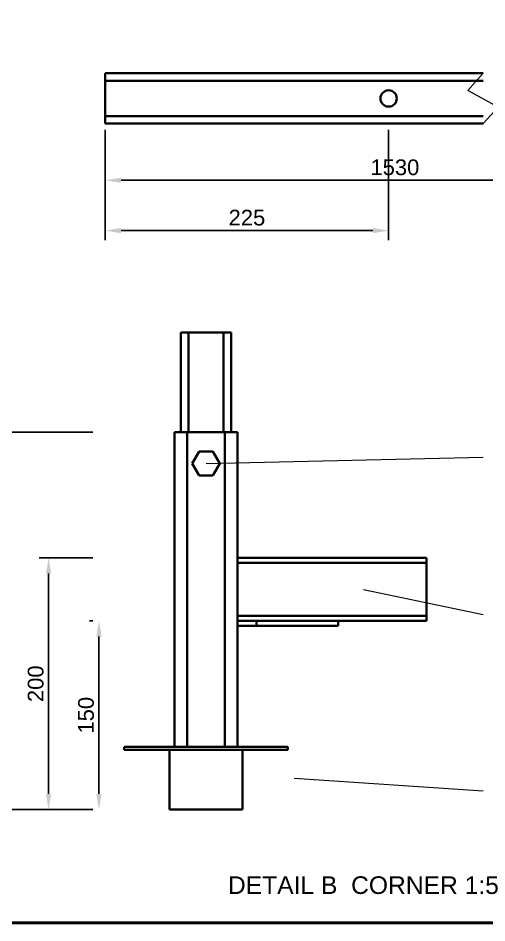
# Model space of a CAD drawing. Header units: millimetres. Extents: x 10 to 410, y 10 to 287.
# Drawn here: x 121.2 to 195.6, y 10 to 153.8 of the extents above; entities that cross this region are included whole.
import ezdxf
from ezdxf.enums import TextEntityAlignment as Align

# ---------------------------------------------------------------- set-up
doc = ezdxf.new("R2010")
doc.units = ezdxf.units.MM
for name, color, linetype, lineweight in [('BORDER', 7, 'CONTINUOUS', 50), ('DIM', 7, 'CONTINUOUS', 13), ('OUTLINE', 7, 'CONTINUOUS', 35), ('TEXT', 7, 'CONTINUOUS', 13), ('THIN', 7, 'CONTINUOUS', 18)]:
    doc.layers.add(name, color=color, linetype=linetype, lineweight=lineweight)
doc.styles.add('RACK', font='arial.ttf')
doc.dimstyles.new('RACK', dxfattribs={"dimtxt": 2.5, "dimasz": 2.5, "dimexe": 1.5, "dimexo": 1, "dimgap": 0.8, "dimtad": 1, "dimdec": 0, "dimlfac": 20, "dimdsep": 46, "dimtxsty": 'RACK', "dimcen": 2.5, "dimazin": 3, "dimtfac": 0.5, "dimtmove": 2, "dimatfit": 3})

msp = doc.modelspace()

# ---------------------------------------------------------------- linework, layer by layer
at = {"layer": 'BORDER'}
msp.add_lwpolyline([(10, 10), (410, 10), (410, 287), (10, 287)], close=True, dxfattribs=at)
at = {"layer": 'OUTLINE'}
for p, q in [((135, 145), (195, 145)), ((135, 143.8), (135, 138.2)), ((135, 143.8), (195, 143.8)), ((135, 138.2), (195, 138.2)), ((135, 137), (195, 137)), ((147, 88), (147, 103.8)), ((148.2, 103.8), (153.8, 103.8)), ((148.2, 88), (148.2, 103.8)), ((153.8, 88), (153.8, 103.8)), ((155, 88), (155, 103.8)), ((146, 38), (146, 88)), ((148, 88), (154, 88)), ((148, 38), (148, 88)), ((154, 38), (154, 88)), ((156, 68), (156, 88)), ((149.903, 84.9), (148.806, 83)), ((152.097, 84.9), (149.903, 84.9)), ((153.194, 83), (152.097, 84.9)), ((148.806, 83), (149.903, 81.1)), ((152.097, 81.1), (153.194, 83)), ((149.903, 81.1), (152.097, 81.1)), ((156, 68), (186, 68)), ((156, 67.2), (156, 58.8)), ((156, 67.2), (186, 67.2)), ((186, 67.2), (186, 58.8)), ((156, 58.8), (186, 58.8)), ((156, 38), (156, 58)), ((156, 58), (186, 58)), ((159, 57.2), (159, 58)), ((172, 57.2), (172, 58)), ((156, 57.2), (159, 57.2)), ((159, 57.2), (172, 57.2)), ((138, 37.5), (138, 38)), ((138, 38), (164, 38)), ((138, 37.5), (164, 37.5)), ((145.2, 28), (145.2, 37.5)), ((156.8, 28), (156.8, 37.5)), ((164, 37.5), (164, 38)), ((145.2, 28), (156.8, 28))]:
    msp.add_line(p, q, dxfattribs=at)
for points in [[(135, 143.8), (135, 143.838), (135, 143.875), (135, 143.912), (135, 143.95), (135, 143.988), (135, 144.025), (135, 144.062), (135, 144.1), (135, 144.137), (135, 144.175), (135, 144.213), (135, 144.25), (135, 144.287), (135, 144.325), (135, 144.363), (135, 144.4), (135, 144.438), (135, 144.475), (135, 144.512), (135, 144.55), (135, 144.588), (135, 144.625), (135, 144.662), (135, 144.7), (135, 144.738), (135, 144.775), (135, 144.812), (135, 144.85), (135, 144.887), (135, 144.925), (135, 144.963), (135, 145)], [(135, 138.2), (135, 138.162), (135, 138.125), (135, 138.088), (135, 138.05), (135, 138.012), (135, 137.975), (135, 137.938), (135, 137.9), (135, 137.863), (135, 137.825), (135, 137.787), (135, 137.75), (135, 137.713), (135, 137.675), (135, 137.637), (135, 137.6), (135, 137.562), (135, 137.525), (135, 137.488), (135, 137.45), (135, 137.412), (135, 137.375), (135, 137.338), (135, 137.3), (135, 137.262), (135, 137.225), (135, 137.188), (135, 137.15), (135, 137.113), (135, 137.075), (135, 137.037), (135, 137)], [(147, 103.8), (147.037, 103.8), (147.075, 103.8), (147.113, 103.8), (147.15, 103.8), (147.188, 103.8), (147.225, 103.8), (147.262, 103.8), (147.3, 103.8), (147.338, 103.8), (147.375, 103.8), (147.412, 103.8), (147.45, 103.8), (147.488, 103.8), (147.525, 103.8), (147.562, 103.8), (147.6, 103.8), (147.637, 103.8), (147.675, 103.8), (147.713, 103.8), (147.75, 103.8), (147.787, 103.8), (147.825, 103.8), (147.863, 103.8), (147.9, 103.8), (147.938, 103.8), (147.975, 103.8), (148.012, 103.8), (148.05, 103.8), (148.088, 103.8), (148.125, 103.8), (148.162, 103.8), (148.2, 103.8)], [(153.8, 103.8), (153.838, 103.8), (153.875, 103.8), (153.912, 103.8), (153.95, 103.8), (153.988, 103.8), (154.025, 103.8), (154.062, 103.8), (154.1, 103.8), (154.137, 103.8), (154.175, 103.8), (154.213, 103.8), (154.25, 103.8), (154.287, 103.8), (154.325, 103.8), (154.363, 103.8), (154.4, 103.8), (154.438, 103.8), (154.475, 103.8), (154.512, 103.8), (154.55, 103.8), (154.588, 103.8), (154.625, 103.8), (154.662, 103.8), (154.7, 103.8), (154.738, 103.8), (154.775, 103.8), (154.812, 103.8), (154.85, 103.8), (154.887, 103.8), (154.925, 103.8), (154.963, 103.8), (155, 103.8)], [(148, 88), (147.938, 88), (147.875, 88), (147.812, 88), (147.75, 88), (147.688, 88), (147.625, 88), (147.562, 88), (147.5, 88), (147.438, 88), (147.375, 88), (147.312, 88), (147.25, 88), (147.188, 88), (147.125, 88), (147.062, 88), (147, 88), (146.938, 88), (146.875, 88), (146.812, 88), (146.75, 88), (146.688, 88), (146.625, 88), (146.562, 88), (146.5, 88), (146.438, 88), (146.375, 88), (146.312, 88), (146.25, 88), (146.188, 88), (146.125, 88), (146.062, 88), (146, 88)], [(154, 88), (154.062, 88), (154.125, 88), (154.188, 88), (154.25, 88), (154.312, 88), (154.375, 88), (154.438, 88), (154.5, 88), (154.562, 88), (154.625, 88), (154.688, 88), (154.75, 88), (154.812, 88), (154.875, 88), (154.938, 88), (155, 88), (155.062, 88), (155.125, 88), (155.188, 88), (155.25, 88), (155.312, 88), (155.375, 88), (155.438, 88), (155.5, 88), (155.562, 88), (155.625, 88), (155.688, 88), (155.75, 88), (155.812, 88), (155.875, 88), (155.938, 88), (156, 88)], [(156, 67.2), (156, 67.225), (156, 67.25), (156, 67.275), (156, 67.3), (156, 67.325), (156, 67.35), (156, 67.375), (156, 67.4), (156, 67.425), (156, 67.45), (156, 67.475), (156, 67.5), (156, 67.525), (156, 67.55), (156, 67.575), (156, 67.6), (156, 67.625), (156, 67.65), (156, 67.675), (156, 67.7), (156, 67.725), (156, 67.75), (156, 67.775), (156, 67.8), (156, 67.825), (156, 67.85), (156, 67.875), (156, 67.9), (156, 67.925), (156, 67.95), (156, 67.975), (156, 68)], [(186, 68), (186, 67.975), (186, 67.95), (186, 67.925), (186, 67.9), (186, 67.875), (186, 67.85), (186, 67.825), (186, 67.8), (186, 67.775), (186, 67.75), (186, 67.725), (186, 67.7), (186, 67.675), (186, 67.65), (186, 67.625), (186, 67.6), (186, 67.575), (186, 67.55), (186, 67.525), (186, 67.5), (186, 67.475), (186, 67.45), (186, 67.425), (186, 67.4), (186, 67.375), (186, 67.35), (186, 67.325), (186, 67.3), (186, 67.275), (186, 67.25), (186, 67.225), (186, 67.2)], [(156, 58.8), (156, 58.775), (156, 58.75), (156, 58.725), (156, 58.7), (156, 58.675), (156, 58.65), (156, 58.625), (156, 58.6), (156, 58.575), (156, 58.55), (156, 58.525), (156, 58.5), (156, 58.475), (156, 58.45), (156, 58.425), (156, 58.4), (156, 58.375), (156, 58.35), (156, 58.325), (156, 58.3), (156, 58.275), (156, 58.25), (156, 58.225), (156, 58.2), (156, 58.175), (156, 58.15), (156, 58.125), (156, 58.1), (156, 58.075), (156, 58.05), (156, 58.025), (156, 58)], [(186, 58.8), (186, 58.775), (186, 58.75), (186, 58.725), (186, 58.7), (186, 58.675), (186, 58.65), (186, 58.625), (186, 58.6), (186, 58.575), (186, 58.55), (186, 58.525), (186, 58.5), (186, 58.475), (186, 58.45), (186, 58.425), (186, 58.4), (186, 58.375), (186, 58.35), (186, 58.325), (186, 58.3), (186, 58.275), (186, 58.25), (186, 58.225), (186, 58.2), (186, 58.175), (186, 58.15), (186, 58.125), (186, 58.1), (186, 58.075), (186, 58.05), (186, 58.025), (186, 58)]]:
    msp.add_lwpolyline(points, dxfattribs=at)
msp.add_circle((180, 141), 1.3, dxfattribs=at)
at = {"layer": 'THIN'}
for p, q in [((151, 83), (195, 84)), ((176, 63), (195, 59)), ((165, 33), (195, 31))]:
    msp.add_line(p, q, dxfattribs=at)
msp.add_lwpolyline([(195, 137), (197.4, 139.64), (192.6, 142.28), (195, 145)], dxfattribs=at)

# ---------------------------------------------------------------- texts
at = {"layer": 'TEXT', "style": 'RACK'}
msp.add_text('DETAIL B  CORNER 1:5', height=2.8, dxfattribs=at).set_placement((176, 16), align=Align.MIDDLE_CENTER)

# ---------------------------------------------------------------- dimensions: what is measured, and where the dimension line sits
at = {"layer": 'DIM'}
for base, p2, text in [((135, 128), (227, 137), '1530'), ((135, 120), (180, 137), '225')]:
    msp.add_linear_dim(base=base, p1=(135, 137), p2=p2, text=text, dimstyle='RACK', dxfattribs=at).render()
for base, p2, text in [((118, 28), (134, 88), '300'), ((126, 28), (134, 68), '200'), ((134, 28), (134, 58), '150')]:
    msp.add_linear_dim(base=base, p1=(134, 28), p2=p2, angle=90, text=text, dimstyle='RACK', dxfattribs=at).render()

doc.saveas('drawing.dxf')
